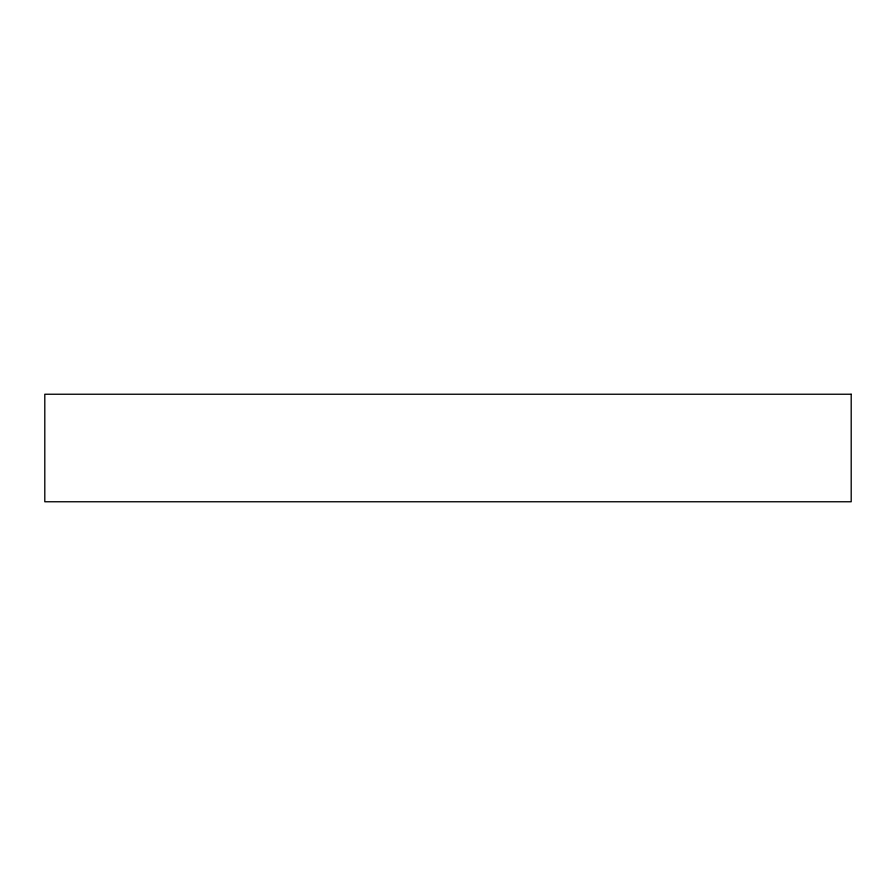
<?xml version="1.0" encoding="UTF-8"?>
<svg xmlns="http://www.w3.org/2000/svg" width="896" height="896" viewBox="0 0 896 896"><rect width="100%" height="100%" fill="white"/><g stroke="black" fill="none" stroke-linecap="round" stroke-linejoin="round"><path stroke-width="1.34" d="M851.2 394.24L44.8 394.24L44.8 501.76L851.2 501.76L851.2 394.24"/></g></svg>
